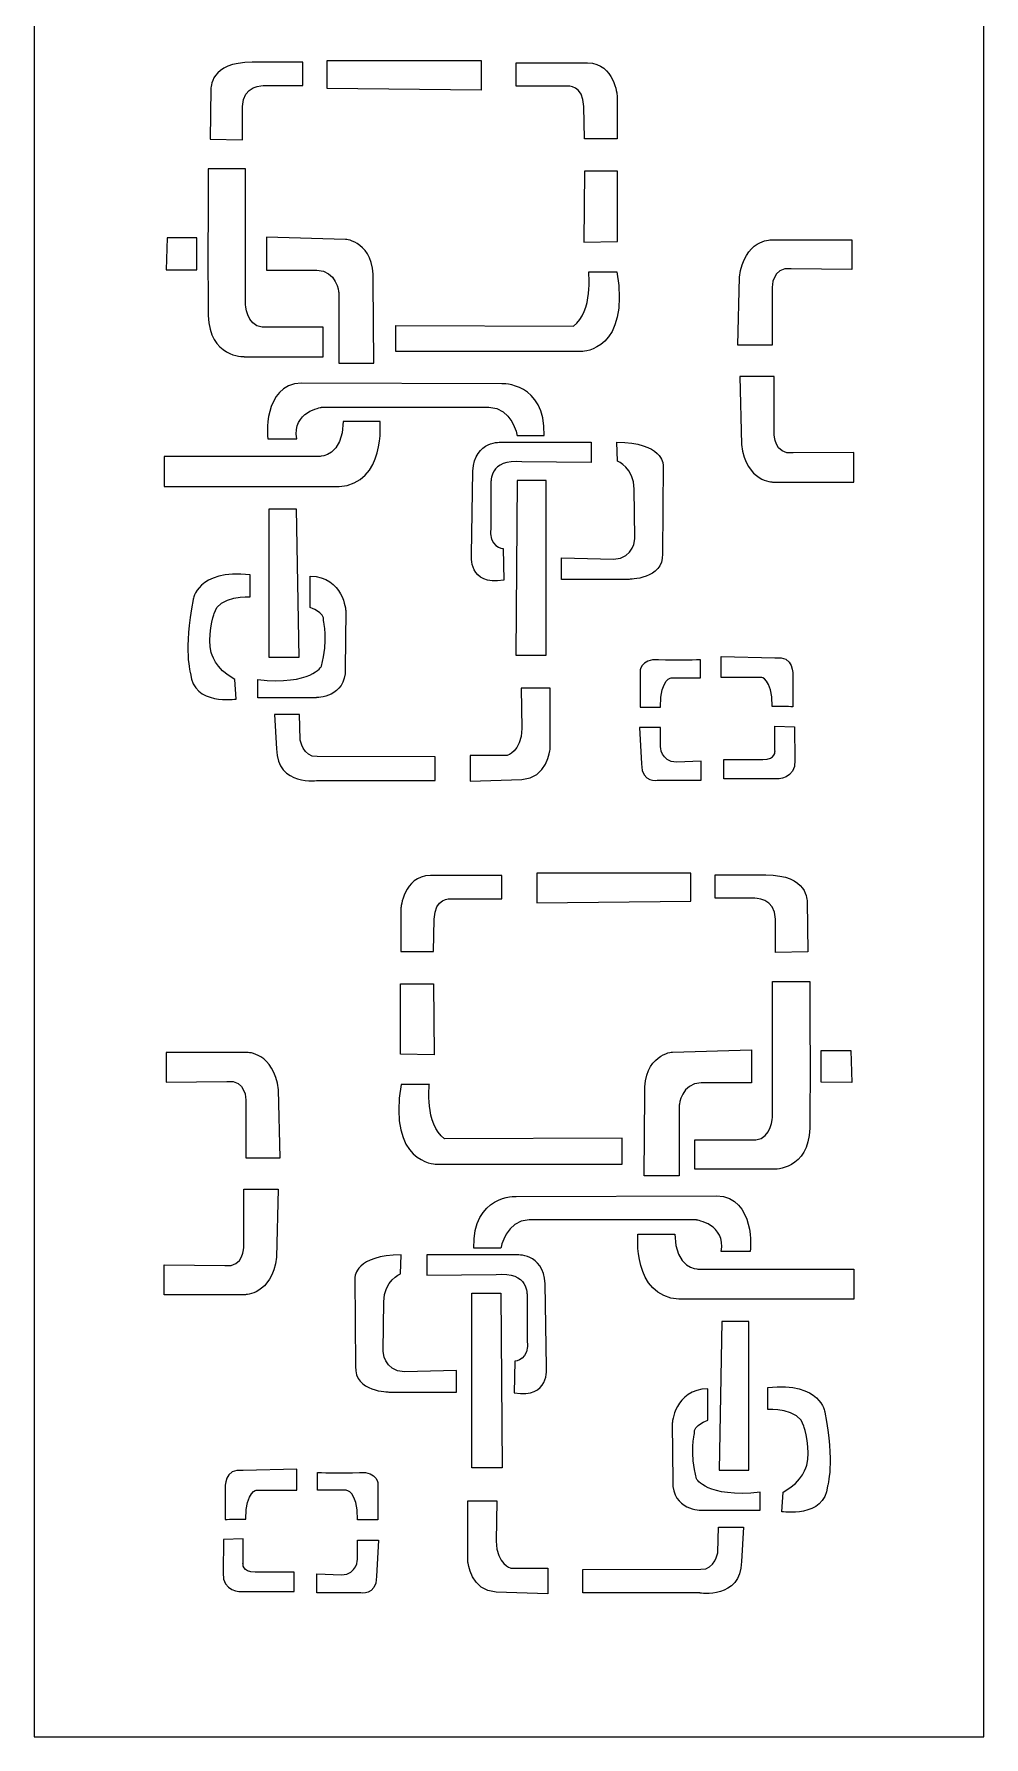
# Model space of a CAD drawing. Header units: centimetres. Extents: x -80 to 66, y -27 to 25.
# Drawn here: x 56.29 to 65.59, y -26.98 to -10.3 of the extents above; entities that cross this region are included whole.
import ezdxf

# ---------------------------------------------------------------- set-up
doc = ezdxf.new("R2010")
doc.units = ezdxf.units.CM
doc.header["$MEASUREMENT"] = 0
doc.layers.add('Layer 1', color=7, linetype='Continuous')

msp = doc.modelspace()

# ---------------------------------------------------------------- linework, layer by layer
at = {"layer": 'Layer 1', "lineweight": 20}
msp.add_lwpolyline([(56.29208, -26.97897), (65.59208, -26.97897), (65.59208, 6.43635), (56.29208, 6.43635), (56.29208, -26.97897)], close=True, dxfattribs=at)
for points, knots in [([(58.92415, -10.57772), (58.92415, -10.80575), (58.92415, -10.80575), (58.92415, -10.80575), (58.92415, -10.80575), (58.5441, -10.80575), (58.5441, -10.80575), (58.5441, -10.80575), (58.33055, -10.79851), (58.33417, -11.01206), (58.33417, -11.01206), (58.33417, -11.33781), (58.33417, -11.33781), (58.33417, -11.33781), (58.01565, -11.33057), (58.01565, -11.33057), (58.01565, -11.33057), (58.02289, -10.83832), (58.02289, -10.83832), (58.02289, -10.83832), (58.01204, -10.5741), (58.42828, -10.57772), (58.42828, -10.57772), (58.92415, -10.57772), (58.92415, -10.57772)], [0, 0, 0, 0, 0.125, 0.125, 0.125, 0.25, 0.25, 0.25, 0.375, 0.375, 0.375, 0.5, 0.5, 0.5, 0.625, 0.625, 0.625, 0.75, 0.75, 0.75, 0.875, 0.875, 0.875, 1, 1, 1, 1]), ([(60.67016, -10.84906), (60.67016, -10.84906), (60.67016, -10.55922), (60.67016, -10.55922), (60.67016, -10.55922), (59.16034, -10.55922), (59.16034, -10.55922), (59.16034, -10.55922), (59.16034, -10.83558), (59.16034, -10.83558), (59.16034, -10.83558), (60.67016, -10.84906), (60.67016, -10.84906)], [0, 0, 0, 0, 0.25, 0.25, 0.25, 0.5, 0.5, 0.5, 0.75, 0.75, 0.75, 1, 1, 1, 1]), ([(61.68128, -11.32807), (61.68128, -11.32807), (61.99978, -11.32807), (61.99978, -11.32807), (61.99978, -11.32807), (61.99978, -10.90461), (61.99978, -10.90461), (61.99978, -10.90461), (61.98168, -10.58972), (61.71023, -10.58248), (61.71023, -10.58248), (61.01169, -10.58248), (61.01169, -10.58248), (61.01169, -10.58248), (61.01169, -10.8105), (61.01169, -10.8105), (61.01169, -10.8105), (61.51478, -10.8105), (61.51478, -10.8105), (61.51478, -10.8105), (61.67042, -10.79965), (61.67404, -11.00957), (61.67404, -11.00957), (61.68128, -11.32807), (61.68128, -11.32807)], [0, 0, 0, 0, 0.125, 0.125, 0.125, 0.25, 0.25, 0.25, 0.375, 0.375, 0.375, 0.5, 0.5, 0.5, 0.625, 0.625, 0.625, 0.75, 0.75, 0.75, 0.875, 0.875, 0.875, 1, 1, 1, 1]), ([(59.12338, -13.17075), (59.12338, -13.17075), (59.12338, -13.46058), (59.12338, -13.46058), (59.12338, -13.46058), (58.34825, -13.46058), (58.34825, -13.46058), (58.34825, -13.46058), (58.00449, -13.46731), (57.99775, -13.05616), (57.99101, -12.64501), (57.99775, -11.62049), (57.99775, -11.62049), (57.99775, -11.62049), (58.36173, -11.62049), (58.36173, -11.62049), (58.36173, -11.62049), (58.36173, -12.94158), (58.36173, -12.94158), (58.36173, -12.94158), (58.36738, -13.15953), (58.52613, -13.17075), (58.52613, -13.17075), (59.12338, -13.17075), (59.12338, -13.17075)], [0, 0, 0, 0, 0.125, 0.125, 0.125, 0.25, 0.25, 0.25, 0.375, 0.375, 0.375, 0.5, 0.5, 0.5, 0.625, 0.625, 0.625, 0.75, 0.75, 0.75, 0.875, 0.875, 0.875, 1, 1, 1, 1]), ([(61.6812, -11.64441), (61.6812, -11.64441), (62.00473, -11.64441), (62.00473, -11.64441), (62.00473, -11.64441), (62.00473, -12.33192), (62.00473, -12.33192), (62.00473, -12.33192), (61.67446, -12.33866), (61.67446, -12.33866), (61.67446, -12.33866), (61.6812, -11.64441), (61.6812, -11.64441)], [0, 0, 0, 0, 0.25, 0.25, 0.25, 0.5, 0.5, 0.5, 0.75, 0.75, 0.75, 1, 1, 1, 1]), ([(57.59665, -12.29748), (57.59665, -12.29748), (57.88509, -12.29748), (57.88509, -12.29748), (57.88509, -12.29748), (57.88509, -12.60854), (57.88509, -12.60854), (57.88509, -12.60854), (57.58667, -12.60943), (57.58667, -12.60943), (57.58667, -12.60943), (57.59665, -12.29748), (57.59665, -12.29748)], [0, 0, 0, 0, 0.25, 0.25, 0.25, 0.5, 0.5, 0.5, 0.75, 0.75, 0.75, 1, 1, 1, 1]), ([(58.56719, -12.61501), (58.56719, -12.61501), (58.56719, -12.29147), (58.56719, -12.29147), (58.56719, -12.29147), (59.34233, -12.3117), (59.34233, -12.3117), (59.34233, -12.3117), (59.62542, -12.33191), (59.61194, -12.72285), (59.61194, -12.72285), (59.61868, -13.52495), (59.61868, -13.52495), (59.61868, -13.52495), (59.27492, -13.52495), (59.27492, -13.52495), (59.27492, -13.52495), (59.27492, -12.8307), (59.27492, -12.8307), (59.27492, -12.8307), (59.25469, -12.61501), (59.05923, -12.61501), (58.86377, -12.61501), (58.56719, -12.61501), (58.56719, -12.61501)], [0, 0, 0, 0, 0.125, 0.125, 0.125, 0.25, 0.25, 0.25, 0.375, 0.375, 0.375, 0.5, 0.5, 0.5, 0.625, 0.625, 0.625, 0.75, 0.75, 0.75, 0.875, 0.875, 0.875, 1, 1, 1, 1]), ([(64.29744, -12.60679), (64.29744, -12.60679), (64.29744, -12.31611), (64.29744, -12.31611), (64.29744, -12.31611), (63.50543, -12.31611), (63.50543, -12.31611), (63.50543, -12.31611), (63.24847, -12.3119), (63.19791, -12.68262), (63.19791, -12.68262), (63.18105, -13.34824), (63.18105, -13.34824), (63.18105, -13.34824), (63.51808, -13.34824), (63.51808, -13.34824), (63.51808, -13.34824), (63.51808, -12.78794), (63.51808, -12.78794), (63.51808, -12.78794), (63.51386, -12.57732), (63.70554, -12.60048), (63.70554, -12.60048), (64.29744, -12.60679), (64.29744, -12.60679)], [0, 0, 0, 0, 0.125, 0.125, 0.125, 0.25, 0.25, 0.25, 0.375, 0.375, 0.375, 0.5, 0.5, 0.5, 0.625, 0.625, 0.625, 0.75, 0.75, 0.75, 0.875, 0.875, 0.875, 1, 1, 1, 1]), ([(61.99799, -12.62849), (61.99799, -12.62849), (61.72164, -12.62849), (61.72164, -12.62849), (61.72164, -12.62849), (61.76881, -13.01942), (61.57335, -13.16097), (61.57335, -13.16097), (59.83436, -13.15423), (59.83436, -13.15423), (59.83436, -13.15423), (59.83436, -13.41036), (59.83436, -13.41036), (59.83436, -13.41036), (61.66099, -13.41036), (61.66099, -13.41036), (61.66099, -13.41036), (62.1328, -13.39688), (61.99799, -12.62849)], [0, 0, 0, 0, 0.16666667, 0.16666667, 0.16666667, 0.33333333, 0.33333333, 0.33333333, 0.5, 0.5, 0.5, 0.66666667, 0.66666667, 0.66666667, 0.83333333, 0.83333333, 0.83333333, 1, 1, 1, 1]), ([(64.31744, -14.39755), (64.31744, -14.39755), (64.31744, -14.68823), (64.31744, -14.68823), (64.31744, -14.68823), (63.52543, -14.68823), (63.52543, -14.68823), (63.52543, -14.68823), (63.26847, -14.69244), (63.21791, -14.32172), (63.21791, -14.32172), (63.20105, -13.6561), (63.20105, -13.6561), (63.20105, -13.6561), (63.53808, -13.6561), (63.53808, -13.6561), (63.53808, -13.6561), (63.53808, -14.2164), (63.53808, -14.2164), (63.53808, -14.2164), (63.53386, -14.42702), (63.72554, -14.40386), (63.72554, -14.40386), (64.31744, -14.39755), (64.31744, -14.39755)], [0, 0, 0, 0, 0.125, 0.125, 0.125, 0.25, 0.25, 0.25, 0.375, 0.375, 0.375, 0.5, 0.5, 0.5, 0.625, 0.625, 0.625, 0.75, 0.75, 0.75, 0.875, 0.875, 0.875, 1, 1, 1, 1]), ([(58.86348, -14.2661), (58.86348, -14.2661), (58.58043, -14.2661), (58.58043, -14.2661), (58.58043, -14.2661), (58.52118, -13.73293), (58.90955, -13.71976), (58.90955, -13.71976), (60.87113, -13.72634), (60.87113, -13.72634), (60.87113, -13.72634), (61.299, -13.70659), (61.28583, -14.23319), (61.28583, -14.23319), (61.02253, -14.23319), (61.02253, -14.23319), (61.02253, -14.23319), (60.96988, -13.95673), (60.74607, -13.95673), (60.52226, -13.95673), (59.10703, -13.95673), (59.10703, -13.95673), (59.10703, -13.95673), (58.8174, -13.99622), (58.86348, -14.2661)], [0, 0, 0, 0, 0.125, 0.125, 0.125, 0.25, 0.25, 0.25, 0.375, 0.375, 0.375, 0.5, 0.5, 0.5, 0.625, 0.625, 0.625, 0.75, 0.75, 0.75, 0.875, 0.875, 0.875, 1, 1, 1, 1]), ([(59.31767, -14.09496), (59.6797, -14.09496), (59.6797, -14.09496), (59.6797, -14.09496), (59.6797, -14.09496), (59.73894, -14.70055), (59.27817, -14.73346), (59.27817, -14.73346), (57.56673, -14.73346), (57.56673, -14.73346), (57.56673, -14.73346), (57.56673, -14.43725), (57.56673, -14.43725), (57.56673, -14.43725), (59.09386, -14.43725), (59.09386, -14.43725), (59.09386, -14.43725), (59.31767, -14.43725), (59.31767, -14.09496)], [0, 0, 0, 0, 0.16666667, 0.16666667, 0.16666667, 0.33333333, 0.33333333, 0.33333333, 0.5, 0.5, 0.5, 0.66666667, 0.66666667, 0.66666667, 0.83333333, 0.83333333, 0.83333333, 1, 1, 1, 1]), ([(61.7466, -14.49649), (61.7466, -14.49649), (61.7466, -14.29902), (61.7466, -14.29902), (61.7466, -14.29902), (60.87113, -14.29902), (60.87113, -14.29902), (60.87113, -14.29902), (60.60784, -14.2727), (60.58809, -14.58207), (60.58809, -14.58207), (60.57492, -15.39829), (60.57492, -15.39829), (60.57492, -15.39829), (60.54201, -15.71356), (60.89088, -15.64842), (60.89088, -15.64842), (60.8843, -15.33905), (60.8843, -15.33905), (60.8843, -15.33905), (60.73289, -15.33247), (60.76581, -15.12841), (60.76581, -15.12841), (60.76581, -14.69396), (60.76581, -14.69396), (60.76581, -14.69396), (60.74607, -14.457), (61.06861, -14.48991), (61.06861, -14.48991), (61.7466, -14.49649), (61.7466, -14.49649)], [0, 0, 0, 0, 0.1, 0.1, 0.1, 0.2, 0.2, 0.2, 0.3, 0.3, 0.3, 0.4, 0.4, 0.4, 0.5, 0.5, 0.5, 0.6, 0.6, 0.6, 0.7, 0.7, 0.7, 0.8, 0.8, 0.8, 0.9, 0.9, 0.9, 1, 1, 1, 1]), ([(61.45697, -15.4312), (61.45697, -15.4312), (61.45697, -15.64184), (61.45697, -15.64184), (61.45697, -15.64184), (62.11522, -15.64184), (62.11522, -15.64184), (62.11522, -15.64184), (62.45752, -15.64185), (62.44435, -15.39171), (62.44435, -15.39171), (62.45093, -14.51624), (62.45093, -14.51624), (62.45093, -14.51624), (62.44434, -14.29902), (61.99674, -14.29902), (61.99674, -14.29902), (62.00332, -14.48333), (62.00332, -14.48333), (62.00332, -14.48333), (62.16788, -14.54915), (62.16788, -14.75979), (62.16788, -14.75979), (62.17447, -15.23373), (62.17447, -15.23373), (62.17447, -15.23373), (62.17447, -15.43779), (61.96383, -15.44437), (61.96383, -15.44437), (61.45697, -15.4312), (61.45697, -15.4312)], [0, 0, 0, 0, 0.1, 0.1, 0.1, 0.2, 0.2, 0.2, 0.3, 0.3, 0.3, 0.4, 0.4, 0.4, 0.5, 0.5, 0.5, 0.6, 0.6, 0.6, 0.7, 0.7, 0.7, 0.8, 0.8, 0.8, 0.9, 0.9, 0.9, 1, 1, 1, 1]), ([(61.02253, -14.67422), (61.02253, -14.67422), (61.30558, -14.67422), (61.30558, -14.67422), (61.30558, -14.67422), (61.30558, -16.38566), (61.30558, -16.38566), (61.30558, -16.38566), (61.00937, -16.38566), (61.00937, -16.38566), (61.00937, -16.38566), (61.02253, -14.67422), (61.02253, -14.67422)], [0, 0, 0, 0, 0.25, 0.25, 0.25, 0.5, 0.5, 0.5, 0.75, 0.75, 0.75, 1, 1, 1, 1]), ([(58.85689, -14.95068), (58.59359, -14.95068), (58.59359, -14.95068), (58.59359, -14.95068), (58.59359, -14.95068), (58.59359, -16.40541), (58.59359, -16.40541), (58.59359, -16.40541), (58.88322, -16.40541), (58.88322, -16.40541), (58.88322, -16.40541), (58.85689, -14.95068), (58.85689, -14.95068)], [0, 0, 0, 0, 0.25, 0.25, 0.25, 0.5, 0.5, 0.5, 0.75, 0.75, 0.75, 1, 1, 1, 1]), ([(58.40928, -15.59577), (58.40928, -15.59577), (58.40928, -15.81299), (58.40928, -15.81299), (58.40928, -15.81299), (58.09991, -15.79324), (58.05383, -15.97755), (58.05383, -15.97755), (57.98142, -16.22109), (58.0275, -16.35933), (58.0275, -16.35933), (58.06042, -16.51731), (58.25789, -16.62263), (58.25789, -16.62263), (58.27105, -16.81352), (58.27105, -16.81352), (58.27105, -16.81352), (57.84977, -16.87935), (57.82344, -16.56339), (57.82344, -16.56339), (57.75103, -16.33959), (57.84977, -15.83932), (57.84977, -15.83932), (57.88269, -15.54311), (58.40928, -15.59577)], [0, 0, 0, 0, 0.125, 0.125, 0.125, 0.25, 0.25, 0.25, 0.375, 0.375, 0.375, 0.5, 0.5, 0.5, 0.625, 0.625, 0.625, 0.75, 0.75, 0.75, 0.875, 0.875, 0.875, 1, 1, 1, 1]), ([(58.99513, -15.60893), (58.99513, -15.91831), (58.99513, -15.91831), (58.99513, -15.91831), (58.99513, -15.91831), (59.13995, -15.96439), (59.12678, -16.04996), (59.12678, -16.04996), (59.17286, -16.24084), (59.10703, -16.49098), (59.10703, -16.49098), (59.00829, -16.68187), (58.48169, -16.62263), (58.48169, -16.62263), (58.48169, -16.80036), (58.48169, -16.80036), (58.48169, -16.80036), (59.05437, -16.80036), (59.05437, -16.80036), (59.05437, -16.80036), (59.35059, -16.80035), (59.33742, -16.51731), (59.33742, -16.51731), (59.344, -15.95122), (59.344, -15.95122), (59.344, -15.95122), (59.32425, -15.61551), (58.99513, -15.60893)], [0, 0, 0, 0, 0.11111111, 0.11111111, 0.11111111, 0.22222222, 0.22222222, 0.22222222, 0.33333333, 0.33333333, 0.33333333, 0.44444444, 0.44444444, 0.44444444, 0.55555556, 0.55555556, 0.55555556, 0.66666667, 0.66666667, 0.66666667, 0.77777778, 0.77777778, 0.77777778, 0.88888889, 0.88888889, 0.88888889, 1, 1, 1, 1]), ([(62.81855, -16.42914), (62.81855, -16.42914), (62.81855, -16.60445), (62.81855, -16.60445), (62.81855, -16.60445), (62.53579, -16.60445), (62.53579, -16.60445), (62.53579, -16.60445), (62.42466, -16.60221), (62.42466, -16.89285), (62.42466, -16.89285), (62.22476, -16.89285), (62.22476, -16.89285), (62.22476, -16.89285), (62.22476, -16.54789), (62.22476, -16.54789), (62.22476, -16.54789), (62.22477, -16.41783), (62.40573, -16.42914), (62.58669, -16.44045), (62.81855, -16.42914), (62.81855, -16.42914)], [0, 0, 0, 0, 0.14285714, 0.14285714, 0.14285714, 0.28571429, 0.28571429, 0.28571429, 0.42857143, 0.42857143, 0.42857143, 0.57142857, 0.57142857, 0.57142857, 0.71428571, 0.71428571, 0.71428571, 0.85714286, 0.85714286, 0.85714286, 1, 1, 1, 1]), ([(63.52001, -16.88596), (63.73592, -16.88596), (63.72012, -16.89123), (63.72012, -16.89123), (63.72012, -16.89123), (63.72012, -16.58579), (63.72012, -16.58579), (63.72012, -16.58579), (63.73591, -16.3804), (63.5437, -16.40937), (63.5437, -16.40937), (63.01973, -16.39621), (63.01973, -16.39621), (63.01973, -16.39621), (63.01973, -16.60159), (63.01973, -16.60159), (63.01973, -16.60159), (63.41222, -16.60159), (63.41222, -16.60159), (63.41222, -16.60159), (63.51467, -16.60416), (63.52001, -16.88596)], [0, 0, 0, 0, 0.14285714, 0.14285714, 0.14285714, 0.28571429, 0.28571429, 0.28571429, 0.42857143, 0.42857143, 0.42857143, 0.57142857, 0.57142857, 0.57142857, 0.71428571, 0.71428571, 0.71428571, 0.85714286, 0.85714286, 0.85714286, 1, 1, 1, 1]), ([(61.06203, -16.7082), (61.06203, -16.7082), (61.34507, -16.7082), (61.34507, -16.7082), (61.34507, -16.7082), (61.34507, -17.30721), (61.34507, -17.30721), (61.34507, -17.30721), (61.31216, -17.59025), (61.06861, -17.60342), (61.06861, -17.60342), (60.56176, -17.61659), (60.56176, -17.61659), (60.56176, -17.61659), (60.56176, -17.36645), (60.56176, -17.36645), (60.56176, -17.36645), (60.92379, -17.36645), (60.92379, -17.36645), (60.92379, -17.36645), (61.06203, -17.33353), (61.06861, -17.10315), (61.06861, -17.10315), (61.06203, -16.7082), (61.06203, -16.7082)], [0, 0, 0, 0, 0.125, 0.125, 0.125, 0.25, 0.25, 0.25, 0.375, 0.375, 0.375, 0.5, 0.5, 0.5, 0.625, 0.625, 0.625, 0.75, 0.75, 0.75, 0.875, 0.875, 0.875, 1, 1, 1, 1]), ([(60.21947, -17.37962), (60.21947, -17.37962), (60.21947, -17.61001), (60.21947, -17.61001), (60.21947, -17.61001), (59.07412, -17.61001), (59.07412, -17.61001), (59.07412, -17.61001), (58.67258, -17.67583), (58.666, -17.30063), (58.666, -17.30063), (58.64625, -16.96492), (58.64625, -16.96492), (58.64625, -16.96492), (58.88981, -16.96492), (58.88981, -16.96492), (58.88981, -16.96492), (58.89639, -17.20847), (58.89639, -17.20847), (58.89639, -17.20847), (58.92274, -17.38619), (59.06425, -17.37632), (59.06425, -17.37632), (60.21947, -17.37962), (60.21947, -17.37962)], [0, 0, 0, 0, 0.125, 0.125, 0.125, 0.25, 0.25, 0.25, 0.375, 0.375, 0.375, 0.5, 0.5, 0.5, 0.625, 0.625, 0.625, 0.75, 0.75, 0.75, 0.875, 0.875, 0.875, 1, 1, 1, 1]), ([(62.21928, -17.09134), (62.21928, -17.09134), (62.42466, -17.09134), (62.42466, -17.09134), (62.42466, -17.09134), (62.42466, -17.27565), (62.42466, -17.27565), (62.42466, -17.27565), (62.42466, -17.42836), (62.58264, -17.43363), (62.58264, -17.43363), (62.82488, -17.4231), (62.82488, -17.4231), (62.82488, -17.4231), (62.82488, -17.60742), (62.82488, -17.60742), (62.82488, -17.60742), (62.39833, -17.60742), (62.39833, -17.60742), (62.39833, -17.60742), (62.24036, -17.64427), (62.24035, -17.44943), (62.24035, -17.44943), (62.21928, -17.09134), (62.21928, -17.09134)], [0, 0, 0, 0, 0.125, 0.125, 0.125, 0.25, 0.25, 0.25, 0.375, 0.375, 0.375, 0.5, 0.5, 0.5, 0.625, 0.625, 0.625, 0.75, 0.75, 0.75, 0.875, 0.875, 0.875, 1, 1, 1, 1]), ([(63.04606, -17.40627), (63.04606, -17.40627), (63.04606, -17.59688), (63.04606, -17.59688), (63.04606, -17.59688), (63.55687, -17.59688), (63.55687, -17.59688), (63.55687, -17.59688), (63.75698, -17.60215), (63.74118, -17.41257), (63.74118, -17.41257), (63.73592, -17.08607), (63.73592, -17.08607), (63.73592, -17.08607), (63.54634, -17.08081), (63.54634, -17.08081), (63.54634, -17.08081), (63.54634, -17.31778), (63.54634, -17.31778), (63.54634, -17.31778), (63.55912, -17.40842), (63.42754, -17.40627), (63.42754, -17.40627), (63.04606, -17.40627), (63.04606, -17.40627)], [0, 0, 0, 0, 0.125, 0.125, 0.125, 0.25, 0.25, 0.25, 0.375, 0.375, 0.375, 0.5, 0.5, 0.5, 0.625, 0.625, 0.625, 0.75, 0.75, 0.75, 0.875, 0.875, 0.875, 1, 1, 1, 1]), ([(60.20288, -19.28726), (60.20288, -19.28726), (59.88438, -19.28726), (59.88438, -19.28726), (59.88438, -19.28726), (59.88438, -18.8638), (59.88438, -18.8638), (59.88438, -18.8638), (59.90248, -18.54891), (60.17393, -18.54167), (60.17393, -18.54167), (60.87247, -18.54167), (60.87247, -18.54167), (60.87247, -18.54167), (60.87247, -18.76969), (60.87247, -18.76969), (60.87247, -18.76969), (60.36938, -18.76969), (60.36938, -18.76969), (60.36938, -18.76969), (60.21374, -18.75884), (60.21012, -18.96876), (60.21012, -18.96876), (60.20288, -19.28726), (60.20288, -19.28726)], [0, 0, 0, 0, 0.125, 0.125, 0.125, 0.25, 0.25, 0.25, 0.375, 0.375, 0.375, 0.5, 0.5, 0.5, 0.625, 0.625, 0.625, 0.75, 0.75, 0.75, 0.875, 0.875, 0.875, 1, 1, 1, 1]), ([(61.214, -18.80825), (61.214, -18.80825), (61.214, -18.51841), (61.214, -18.51841), (61.214, -18.51841), (62.72382, -18.51841), (62.72382, -18.51841), (62.72382, -18.51841), (62.72382, -18.79477), (62.72382, -18.79477), (62.72382, -18.79477), (61.214, -18.80825), (61.214, -18.80825)], [0, 0, 0, 0, 0.25, 0.25, 0.25, 0.5, 0.5, 0.5, 0.75, 0.75, 0.75, 1, 1, 1, 1]), ([(62.96001, -18.53691), (62.96001, -18.76494), (62.96001, -18.76494), (62.96001, -18.76494), (62.96001, -18.76494), (63.34006, -18.76494), (63.34006, -18.76494), (63.34006, -18.76494), (63.55361, -18.7577), (63.54999, -18.97125), (63.54999, -18.97125), (63.54999, -19.297), (63.54999, -19.297), (63.54999, -19.297), (63.86851, -19.28976), (63.86851, -19.28976), (63.86851, -19.28976), (63.86127, -18.79751), (63.86127, -18.79751), (63.86127, -18.79751), (63.87212, -18.53329), (63.45588, -18.53691), (63.45588, -18.53691), (62.96001, -18.53691), (62.96001, -18.53691)], [0, 0, 0, 0, 0.125, 0.125, 0.125, 0.25, 0.25, 0.25, 0.375, 0.375, 0.375, 0.5, 0.5, 0.5, 0.625, 0.625, 0.625, 0.75, 0.75, 0.75, 0.875, 0.875, 0.875, 1, 1, 1, 1]), ([(60.20296, -19.6036), (60.20296, -19.6036), (59.87943, -19.6036), (59.87943, -19.6036), (59.87943, -19.6036), (59.87943, -20.29111), (59.87943, -20.29111), (59.87943, -20.29111), (60.2097, -20.29785), (60.2097, -20.29785), (60.2097, -20.29785), (60.20296, -19.6036), (60.20296, -19.6036)], [0, 0, 0, 0, 0.25, 0.25, 0.25, 0.5, 0.5, 0.5, 0.75, 0.75, 0.75, 1, 1, 1, 1]), ([(62.76078, -21.12994), (62.76078, -21.12994), (62.76078, -21.41977), (62.76078, -21.41977), (62.76078, -21.41977), (63.53591, -21.41977), (63.53591, -21.41977), (63.53591, -21.41977), (63.87967, -21.4265), (63.88641, -21.01535), (63.89315, -20.6042), (63.88641, -19.57968), (63.88641, -19.57968), (63.88641, -19.57968), (63.52243, -19.57968), (63.52243, -19.57968), (63.52243, -19.57968), (63.52243, -20.90077), (63.52243, -20.90077), (63.52243, -20.90077), (63.51678, -21.11872), (63.35803, -21.12994), (63.35803, -21.12994), (62.76078, -21.12994), (62.76078, -21.12994)], [0, 0, 0, 0, 0.125, 0.125, 0.125, 0.25, 0.25, 0.25, 0.375, 0.375, 0.375, 0.5, 0.5, 0.5, 0.625, 0.625, 0.625, 0.75, 0.75, 0.75, 0.875, 0.875, 0.875, 1, 1, 1, 1]), ([(57.58672, -20.56598), (57.58672, -20.56598), (57.58672, -20.2753), (57.58672, -20.2753), (57.58672, -20.2753), (58.37873, -20.2753), (58.37873, -20.2753), (58.37873, -20.2753), (58.63569, -20.27109), (58.68625, -20.64181), (58.68625, -20.64181), (58.70311, -21.30743), (58.70311, -21.30743), (58.70311, -21.30743), (58.36608, -21.30743), (58.36608, -21.30743), (58.36608, -21.30743), (58.36608, -20.74713), (58.36608, -20.74713), (58.36608, -20.74713), (58.3703, -20.53651), (58.17862, -20.55967), (58.17862, -20.55967), (57.58672, -20.56598), (57.58672, -20.56598)], [0, 0, 0, 0, 0.125, 0.125, 0.125, 0.25, 0.25, 0.25, 0.375, 0.375, 0.375, 0.5, 0.5, 0.5, 0.625, 0.625, 0.625, 0.75, 0.75, 0.75, 0.875, 0.875, 0.875, 1, 1, 1, 1]), ([(63.31697, -20.5742), (63.31697, -20.5742), (63.31697, -20.25066), (63.31697, -20.25066), (63.31697, -20.25066), (62.54183, -20.27089), (62.54183, -20.27089), (62.54183, -20.27089), (62.25874, -20.2911), (62.27222, -20.68204), (62.27222, -20.68204), (62.26548, -21.48414), (62.26548, -21.48414), (62.26548, -21.48414), (62.60924, -21.48414), (62.60924, -21.48414), (62.60924, -21.48414), (62.60924, -20.78989), (62.60924, -20.78989), (62.60924, -20.78989), (62.62947, -20.5742), (62.82493, -20.5742), (63.02039, -20.5742), (63.31697, -20.5742), (63.31697, -20.5742)], [0, 0, 0, 0, 0.125, 0.125, 0.125, 0.25, 0.25, 0.25, 0.375, 0.375, 0.375, 0.5, 0.5, 0.5, 0.625, 0.625, 0.625, 0.75, 0.75, 0.75, 0.875, 0.875, 0.875, 1, 1, 1, 1]), ([(64.28751, -20.25667), (64.28751, -20.25667), (63.99907, -20.25667), (63.99907, -20.25667), (63.99907, -20.25667), (63.99907, -20.56773), (63.99907, -20.56773), (63.99907, -20.56773), (64.29749, -20.56862), (64.29749, -20.56862), (64.29749, -20.56862), (64.28751, -20.25667), (64.28751, -20.25667)], [0, 0, 0, 0, 0.25, 0.25, 0.25, 0.5, 0.5, 0.5, 0.75, 0.75, 0.75, 1, 1, 1, 1]), ([(59.88617, -20.58768), (59.88617, -20.58768), (60.16252, -20.58768), (60.16252, -20.58768), (60.16252, -20.58768), (60.11535, -20.97861), (60.31081, -21.12016), (60.31081, -21.12016), (62.0498, -21.11342), (62.0498, -21.11342), (62.0498, -21.11342), (62.0498, -21.36955), (62.0498, -21.36955), (62.0498, -21.36955), (60.22317, -21.36955), (60.22317, -21.36955), (60.22317, -21.36955), (59.75136, -21.35607), (59.88617, -20.58768)], [0, 0, 0, 0, 0.16666667, 0.16666667, 0.16666667, 0.33333333, 0.33333333, 0.33333333, 0.5, 0.5, 0.5, 0.66666667, 0.66666667, 0.66666667, 0.83333333, 0.83333333, 0.83333333, 1, 1, 1, 1]), ([(57.56672, -22.35674), (57.56672, -22.35674), (57.56672, -22.64742), (57.56672, -22.64742), (57.56672, -22.64742), (58.35873, -22.64742), (58.35873, -22.64742), (58.35873, -22.64742), (58.61569, -22.65163), (58.66625, -22.28091), (58.66625, -22.28091), (58.68311, -21.61529), (58.68311, -21.61529), (58.68311, -21.61529), (58.34608, -21.61529), (58.34608, -21.61529), (58.34608, -21.61529), (58.34608, -22.17559), (58.34608, -22.17559), (58.34608, -22.17559), (58.3503, -22.38621), (58.15862, -22.36305), (58.15862, -22.36305), (57.56672, -22.35674), (57.56672, -22.35674)], [0, 0, 0, 0, 0.125, 0.125, 0.125, 0.25, 0.25, 0.25, 0.375, 0.375, 0.375, 0.5, 0.5, 0.5, 0.625, 0.625, 0.625, 0.75, 0.75, 0.75, 0.875, 0.875, 0.875, 1, 1, 1, 1]), ([(63.02068, -22.22529), (63.02068, -22.22529), (63.30373, -22.22529), (63.30373, -22.22529), (63.30373, -22.22529), (63.36298, -21.69212), (62.97461, -21.67895), (62.97461, -21.67895), (61.01303, -21.68553), (61.01303, -21.68553), (61.01303, -21.68553), (60.58516, -21.66578), (60.59833, -22.19238), (60.59833, -22.19238), (60.86163, -22.19238), (60.86163, -22.19238), (60.86163, -22.19238), (60.91428, -21.91592), (61.13809, -21.91592), (61.3619, -21.91592), (62.77713, -21.91592), (62.77713, -21.91592), (62.77713, -21.91592), (63.06676, -21.95541), (63.02068, -22.22529)], [0, 0, 0, 0, 0.125, 0.125, 0.125, 0.25, 0.25, 0.25, 0.375, 0.375, 0.375, 0.5, 0.5, 0.5, 0.625, 0.625, 0.625, 0.75, 0.75, 0.75, 0.875, 0.875, 0.875, 1, 1, 1, 1]), ([(62.56649, -22.05415), (62.20446, -22.05415), (62.20446, -22.05415), (62.20446, -22.05415), (62.20446, -22.05415), (62.14522, -22.65974), (62.60599, -22.69265), (62.60599, -22.69265), (64.31743, -22.69265), (64.31743, -22.69265), (64.31743, -22.69265), (64.31743, -22.39644), (64.31743, -22.39644), (64.31743, -22.39644), (62.7903, -22.39644), (62.7903, -22.39644), (62.7903, -22.39644), (62.56649, -22.39644), (62.56649, -22.05415)], [0, 0, 0, 0, 0.16666667, 0.16666667, 0.16666667, 0.33333333, 0.33333333, 0.33333333, 0.5, 0.5, 0.5, 0.66666667, 0.66666667, 0.66666667, 0.83333333, 0.83333333, 0.83333333, 1, 1, 1, 1]), ([(60.42719, -23.39039), (60.42719, -23.39039), (60.42719, -23.60103), (60.42719, -23.60103), (60.42719, -23.60103), (59.76894, -23.60103), (59.76894, -23.60103), (59.76894, -23.60103), (59.42664, -23.60104), (59.43981, -23.3509), (59.43981, -23.3509), (59.43323, -22.47543), (59.43323, -22.47543), (59.43323, -22.47543), (59.43982, -22.25821), (59.88742, -22.25821), (59.88742, -22.25821), (59.88084, -22.44252), (59.88084, -22.44252), (59.88084, -22.44252), (59.71628, -22.50834), (59.71628, -22.71898), (59.71628, -22.71898), (59.70969, -23.19292), (59.70969, -23.19292), (59.70969, -23.19292), (59.70969, -23.39698), (59.92033, -23.40356), (59.92033, -23.40356), (60.42719, -23.39039), (60.42719, -23.39039)], [0, 0, 0, 0, 0.1, 0.1, 0.1, 0.2, 0.2, 0.2, 0.3, 0.3, 0.3, 0.4, 0.4, 0.4, 0.5, 0.5, 0.5, 0.6, 0.6, 0.6, 0.7, 0.7, 0.7, 0.8, 0.8, 0.8, 0.9, 0.9, 0.9, 1, 1, 1, 1]), ([(60.13756, -22.45568), (60.13756, -22.45568), (60.13756, -22.25821), (60.13756, -22.25821), (60.13756, -22.25821), (61.01303, -22.25821), (61.01303, -22.25821), (61.01303, -22.25821), (61.27632, -22.23189), (61.29607, -22.54126), (61.29607, -22.54126), (61.30924, -23.35748), (61.30924, -23.35748), (61.30924, -23.35748), (61.34215, -23.67275), (60.99328, -23.60761), (60.99328, -23.60761), (60.99986, -23.29824), (60.99986, -23.29824), (60.99986, -23.29824), (61.15127, -23.29166), (61.11835, -23.0876), (61.11835, -23.0876), (61.11835, -22.65315), (61.11835, -22.65315), (61.11835, -22.65315), (61.13809, -22.41619), (60.81555, -22.4491), (60.81555, -22.4491), (60.13756, -22.45568), (60.13756, -22.45568)], [0, 0, 0, 0, 0.1, 0.1, 0.1, 0.2, 0.2, 0.2, 0.3, 0.3, 0.3, 0.4, 0.4, 0.4, 0.5, 0.5, 0.5, 0.6, 0.6, 0.6, 0.7, 0.7, 0.7, 0.8, 0.8, 0.8, 0.9, 0.9, 0.9, 1, 1, 1, 1]), ([(60.86163, -22.63341), (60.86163, -22.63341), (60.57858, -22.63341), (60.57858, -22.63341), (60.57858, -22.63341), (60.57858, -24.34485), (60.57858, -24.34485), (60.57858, -24.34485), (60.87479, -24.34485), (60.87479, -24.34485), (60.87479, -24.34485), (60.86163, -22.63341), (60.86163, -22.63341)], [0, 0, 0, 0, 0.25, 0.25, 0.25, 0.5, 0.5, 0.5, 0.75, 0.75, 0.75, 1, 1, 1, 1]), ([(63.02727, -22.90987), (63.29057, -22.90987), (63.29057, -22.90987), (63.29057, -22.90987), (63.29057, -22.90987), (63.29057, -24.3646), (63.29057, -24.3646), (63.29057, -24.3646), (63.00094, -24.3646), (63.00094, -24.3646), (63.00094, -24.3646), (63.02727, -22.90987), (63.02727, -22.90987)], [0, 0, 0, 0, 0.25, 0.25, 0.25, 0.5, 0.5, 0.5, 0.75, 0.75, 0.75, 1, 1, 1, 1]), ([(63.47488, -23.55496), (63.47488, -23.55496), (63.47488, -23.77218), (63.47488, -23.77218), (63.47488, -23.77218), (63.78425, -23.75243), (63.83033, -23.93674), (63.83033, -23.93674), (63.90274, -24.18028), (63.85666, -24.31852), (63.85666, -24.31852), (63.82374, -24.4765), (63.62627, -24.58182), (63.62627, -24.58182), (63.61311, -24.77271), (63.61311, -24.77271), (63.61311, -24.77271), (64.03439, -24.83854), (64.06072, -24.52258), (64.06072, -24.52258), (64.13313, -24.29878), (64.03439, -23.79851), (64.03439, -23.79851), (64.00147, -23.5023), (63.47488, -23.55496)], [0, 0, 0, 0, 0.125, 0.125, 0.125, 0.25, 0.25, 0.25, 0.375, 0.375, 0.375, 0.5, 0.5, 0.5, 0.625, 0.625, 0.625, 0.75, 0.75, 0.75, 0.875, 0.875, 0.875, 1, 1, 1, 1]), ([(62.88903, -23.56812), (62.88903, -23.8775), (62.88903, -23.8775), (62.88903, -23.8775), (62.88903, -23.8775), (62.74421, -23.92358), (62.75738, -24.00915), (62.75738, -24.00915), (62.7113, -24.20003), (62.77713, -24.45017), (62.77713, -24.45017), (62.87587, -24.64106), (63.40247, -24.58182), (63.40247, -24.58182), (63.40247, -24.75955), (63.40247, -24.75955), (63.40247, -24.75955), (62.82979, -24.75955), (62.82979, -24.75955), (62.82979, -24.75955), (62.53357, -24.75954), (62.54674, -24.4765), (62.54674, -24.4765), (62.54016, -23.91041), (62.54016, -23.91041), (62.54016, -23.91041), (62.55991, -23.5747), (62.88903, -23.56812)], [0, 0, 0, 0, 0.11111111, 0.11111111, 0.11111111, 0.22222222, 0.22222222, 0.22222222, 0.33333333, 0.33333333, 0.33333333, 0.44444444, 0.44444444, 0.44444444, 0.55555556, 0.55555556, 0.55555556, 0.66666667, 0.66666667, 0.66666667, 0.77777778, 0.77777778, 0.77777778, 0.88888889, 0.88888889, 0.88888889, 1, 1, 1, 1]), ([(58.36415, -24.84515), (58.14824, -24.84515), (58.16404, -24.85042), (58.16404, -24.85042), (58.16404, -24.85042), (58.16404, -24.54498), (58.16404, -24.54498), (58.16404, -24.54498), (58.14825, -24.33959), (58.34046, -24.36856), (58.34046, -24.36856), (58.86443, -24.3554), (58.86443, -24.3554), (58.86443, -24.3554), (58.86443, -24.56078), (58.86443, -24.56078), (58.86443, -24.56078), (58.47194, -24.56078), (58.47194, -24.56078), (58.47194, -24.56078), (58.36949, -24.56335), (58.36415, -24.84515)], [0, 0, 0, 0, 0.14285714, 0.14285714, 0.14285714, 0.28571429, 0.28571429, 0.28571429, 0.42857143, 0.42857143, 0.42857143, 0.57142857, 0.57142857, 0.57142857, 0.71428571, 0.71428571, 0.71428571, 0.85714286, 0.85714286, 0.85714286, 1, 1, 1, 1]), ([(59.06561, -24.38833), (59.06561, -24.38833), (59.06561, -24.56364), (59.06561, -24.56364), (59.06561, -24.56364), (59.34837, -24.56364), (59.34837, -24.56364), (59.34837, -24.56364), (59.4595, -24.5614), (59.4595, -24.85204), (59.4595, -24.85204), (59.6594, -24.85204), (59.6594, -24.85204), (59.6594, -24.85204), (59.6594, -24.50708), (59.6594, -24.50708), (59.6594, -24.50708), (59.65939, -24.37702), (59.47843, -24.38833), (59.29747, -24.39964), (59.06561, -24.38833), (59.06561, -24.38833)], [0, 0, 0, 0, 0.14285714, 0.14285714, 0.14285714, 0.28571429, 0.28571429, 0.28571429, 0.42857143, 0.42857143, 0.42857143, 0.57142857, 0.57142857, 0.57142857, 0.71428571, 0.71428571, 0.71428571, 0.85714286, 0.85714286, 0.85714286, 1, 1, 1, 1]), ([(60.82213, -24.66739), (60.82213, -24.66739), (60.53909, -24.66739), (60.53909, -24.66739), (60.53909, -24.66739), (60.53909, -25.2664), (60.53909, -25.2664), (60.53909, -25.2664), (60.572, -25.54944), (60.81555, -25.56261), (60.81555, -25.56261), (61.3224, -25.57578), (61.3224, -25.57578), (61.3224, -25.57578), (61.3224, -25.32564), (61.3224, -25.32564), (61.3224, -25.32564), (60.96037, -25.32564), (60.96037, -25.32564), (60.96037, -25.32564), (60.82213, -25.29272), (60.81555, -25.06234), (60.81555, -25.06234), (60.82213, -24.66739), (60.82213, -24.66739)], [0, 0, 0, 0, 0.125, 0.125, 0.125, 0.25, 0.25, 0.25, 0.375, 0.375, 0.375, 0.5, 0.5, 0.5, 0.625, 0.625, 0.625, 0.75, 0.75, 0.75, 0.875, 0.875, 0.875, 1, 1, 1, 1]), ([(61.66469, -25.33881), (61.66469, -25.33881), (61.66469, -25.5692), (61.66469, -25.5692), (61.66469, -25.5692), (62.81004, -25.5692), (62.81004, -25.5692), (62.81004, -25.5692), (63.21158, -25.63502), (63.21816, -25.25982), (63.21816, -25.25982), (63.23791, -24.92411), (63.23791, -24.92411), (63.23791, -24.92411), (62.99435, -24.92411), (62.99435, -24.92411), (62.99435, -24.92411), (62.98777, -25.16766), (62.98777, -25.16766), (62.98777, -25.16766), (62.96142, -25.34538), (62.81991, -25.33551), (62.81991, -25.33551), (61.66469, -25.33881), (61.66469, -25.33881)], [0, 0, 0, 0, 0.125, 0.125, 0.125, 0.25, 0.25, 0.25, 0.375, 0.375, 0.375, 0.5, 0.5, 0.5, 0.625, 0.625, 0.625, 0.75, 0.75, 0.75, 0.875, 0.875, 0.875, 1, 1, 1, 1]), ([(58.8381, -25.36546), (58.8381, -25.36546), (58.8381, -25.55607), (58.8381, -25.55607), (58.8381, -25.55607), (58.32729, -25.55607), (58.32729, -25.55607), (58.32729, -25.55607), (58.12718, -25.56134), (58.14298, -25.37176), (58.14298, -25.37176), (58.14824, -25.04526), (58.14824, -25.04526), (58.14824, -25.04526), (58.33782, -25.04), (58.33782, -25.04), (58.33782, -25.04), (58.33782, -25.27697), (58.33782, -25.27697), (58.33782, -25.27697), (58.32504, -25.36761), (58.45662, -25.36546), (58.45662, -25.36546), (58.8381, -25.36546), (58.8381, -25.36546)], [0, 0, 0, 0, 0.125, 0.125, 0.125, 0.25, 0.25, 0.25, 0.375, 0.375, 0.375, 0.5, 0.5, 0.5, 0.625, 0.625, 0.625, 0.75, 0.75, 0.75, 0.875, 0.875, 0.875, 1, 1, 1, 1]), ([(59.66488, -25.05053), (59.66488, -25.05053), (59.4595, -25.05053), (59.4595, -25.05053), (59.4595, -25.05053), (59.4595, -25.23484), (59.4595, -25.23484), (59.4595, -25.23484), (59.4595, -25.38755), (59.30152, -25.39282), (59.30152, -25.39282), (59.05928, -25.38229), (59.05928, -25.38229), (59.05928, -25.38229), (59.05928, -25.56661), (59.05928, -25.56661), (59.05928, -25.56661), (59.48583, -25.56661), (59.48583, -25.56661), (59.48583, -25.56661), (59.6438, -25.60346), (59.64381, -25.40862), (59.64381, -25.40862), (59.66488, -25.05053), (59.66488, -25.05053)], [0, 0, 0, 0, 0.125, 0.125, 0.125, 0.25, 0.25, 0.25, 0.375, 0.375, 0.375, 0.5, 0.5, 0.5, 0.625, 0.625, 0.625, 0.75, 0.75, 0.75, 0.875, 0.875, 0.875, 1, 1, 1, 1])]:
    msp.add_open_spline(points, degree=3, knots=knots, dxfattribs=at)

doc.saveas('drawing.dxf')
